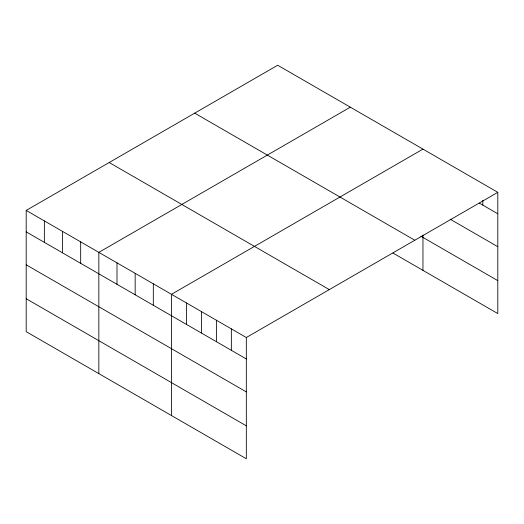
<?xml version="1.0" encoding="UTF-8"?>
<svg xmlns="http://www.w3.org/2000/svg" width="524" height="524" viewBox="0 0 524 524"><rect width="100%" height="100%" fill="white"/><g stroke="black" fill="none" stroke-linecap="round" stroke-linejoin="round"><path stroke-width="0.79" d="M26.2 210.432L246.319 337.515L246.319 458.762L26.2 331.672L26.2 210.432L277.681 65.238L497.8 192.328L497.8 313.568L392.928 253.02M350.32 107.178L98.84 252.372L98.84 373.612M422.96 149.117L171.479 294.305L171.479 415.552M246.319 337.515L497.8 192.328M479.427 203.168L497.8 213.779M450.175 219.209L497.8 246.706M420.864 236.219L497.8 280.635M194.692 113.151L414.811 240.241M109.188 162.519L329.308 289.602M26.2 231.883L246.319 358.966M26.2 264.817L246.319 391.9M26.2 298.746L246.319 425.829M482.833 200.364L482.833 205.133M422.96 235.007L422.96 270.358M231.353 328.876L231.353 350.327M216.386 320.229L216.386 341.681M201.412 311.59L201.412 333.041M186.446 302.951L186.446 324.402M153.316 283.825L153.316 305.276M135.159 273.338L135.159 294.789M116.996 262.852L116.996 284.303M80.676 241.885L80.676 263.336M62.52 231.398L62.52 252.85M44.357 220.918L44.357 242.37"/></g></svg>
